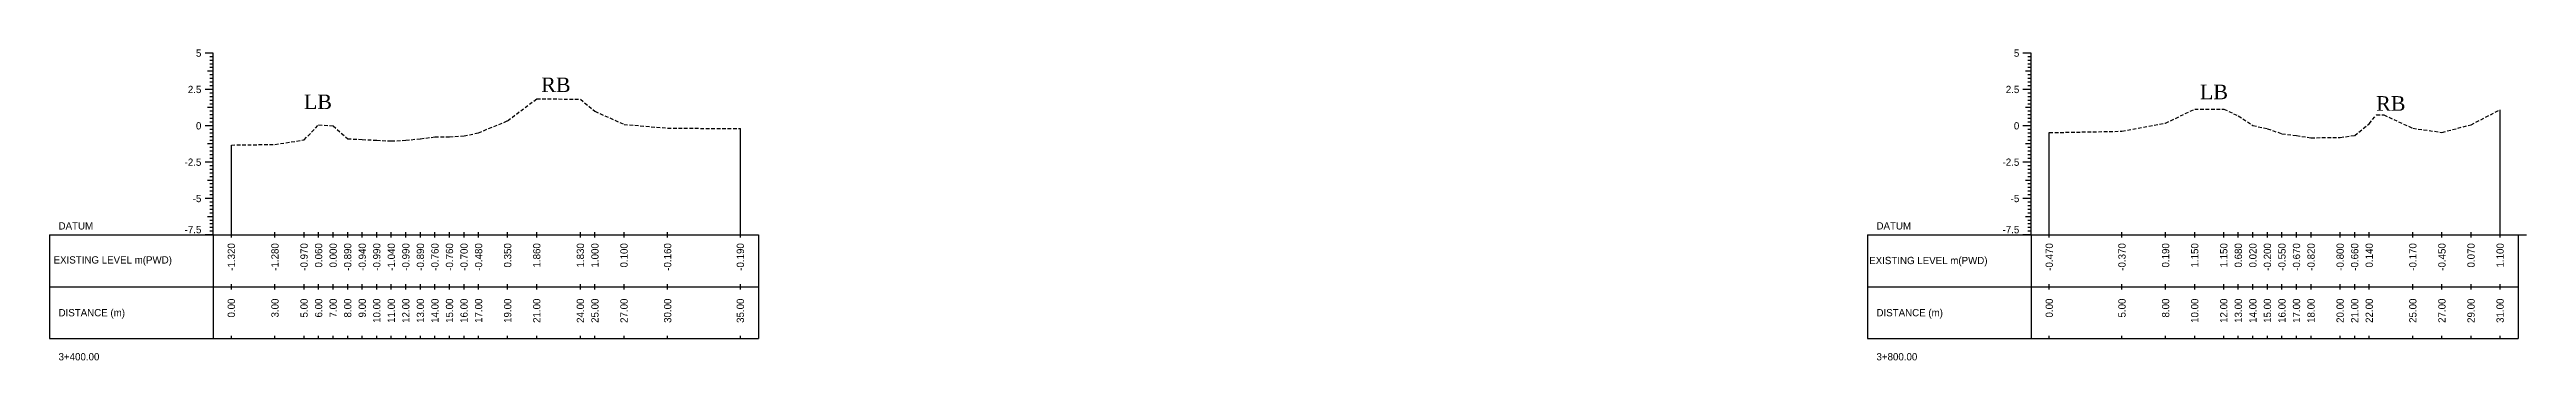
# Model space of a CAD drawing. Header units: inches. Extents: x 6579 to 9220, y -2276 to -1013.
# Drawn here: x 8405.2 to 8575.5, y -1369.5 to -1348.1 of the extents above; entities that cross this region are included whole.
import ezdxf
from ezdxf.enums import TextEntityAlignment as Align

# ---------------------------------------------------------------- set-up
doc = ezdxf.new("R2010")
doc.units = ezdxf.units.IN
doc.header["$MEASUREMENT"] = 0
doc.linetypes.add('HIDDEN', pattern=[0.375, 0.25, -0.125])
doc.layers.add('CS_Drawing', color=7, linetype='Continuous')
doc.layers.add('GL', color=3, linetype='HIDDEN')
doc.styles.add('romans', font='romans.shx')

msp = doc.modelspace()

# ---------------------------------------------------------------- linework, layer by layer
at = {"layer": 'CS_Drawing'}
for p, q in [((8416.45, -1348.39), (8415.89, -1348.39)), ((8416.45, -1348.39), (8416.06, -1348.39)), ((8416.45, -1348.39), (8416.22, -1348.39)), ((8416.45, -1348.64), (8416.22, -1348.64)), ((8416.45, -1360.89), (8416.45, -1348.39)), ((8541.45, -1348.39), (8540.89, -1348.39)), ((8541.45, -1348.39), (8541.06, -1348.39)), ((8541.45, -1348.39), (8541.22, -1348.39)), ((8541.45, -1348.64), (8541.22, -1348.64)), ((8541.45, -1360.89), (8541.45, -1348.39)), ((8416.45, -1349.64), (8416.06, -1349.64)), ((8416.45, -1348.89), (8416.22, -1348.89)), ((8416.45, -1349.14), (8416.22, -1349.14)), ((8416.45, -1349.39), (8416.22, -1349.39)), ((8416.45, -1349.64), (8416.22, -1349.64)), ((8416.45, -1349.89), (8416.22, -1349.89)), ((8416.45, -1350.14), (8416.22, -1350.14)), ((8416.45, -1350.39), (8416.22, -1350.39)), ((8541.45, -1349.64), (8541.06, -1349.64)), ((8541.45, -1348.89), (8541.22, -1348.89)), ((8541.45, -1349.14), (8541.22, -1349.14)), ((8541.45, -1349.39), (8541.22, -1349.39)), ((8541.45, -1349.64), (8541.22, -1349.64)), ((8541.45, -1349.89), (8541.22, -1349.89)), ((8541.45, -1350.14), (8541.22, -1350.14)), ((8541.45, -1350.39), (8541.22, -1350.39)), ((8416.45, -1350.89), (8415.89, -1350.89)), ((8416.45, -1350.89), (8416.06, -1350.89)), ((8416.45, -1352.14), (8416.06, -1352.14)), ((8416.45, -1350.64), (8416.22, -1350.64)), ((8416.45, -1350.89), (8416.22, -1350.89)), ((8416.45, -1351.14), (8416.22, -1351.14)), ((8416.45, -1351.39), (8416.22, -1351.39)), ((8416.45, -1351.64), (8416.22, -1351.64)), ((8416.45, -1351.89), (8416.22, -1351.89)), ((8416.45, -1352.14), (8416.22, -1352.14)), ((8541.45, -1350.89), (8540.89, -1350.89)), ((8541.45, -1350.89), (8541.06, -1350.89)), ((8541.45, -1352.14), (8541.06, -1352.14)), ((8541.45, -1350.64), (8541.22, -1350.64)), ((8541.45, -1350.89), (8541.22, -1350.89)), ((8541.45, -1351.14), (8541.22, -1351.14)), ((8541.45, -1351.39), (8541.22, -1351.39)), ((8541.45, -1351.64), (8541.22, -1351.64)), ((8541.45, -1351.89), (8541.22, -1351.89)), ((8541.45, -1352.14), (8541.22, -1352.14)), ((8416.45, -1353.39), (8415.89, -1353.39)), ((8416.45, -1353.39), (8416.06, -1353.39)), ((8416.45, -1352.39), (8416.22, -1352.39)), ((8416.45, -1352.64), (8416.22, -1352.64)), ((8416.45, -1352.89), (8416.22, -1352.89)), ((8416.45, -1353.14), (8416.22, -1353.14)), ((8416.45, -1353.39), (8416.22, -1353.39)), ((8416.45, -1353.64), (8416.22, -1353.64)), ((8416.45, -1353.89), (8416.22, -1353.89)), ((8452.7, -1360.89), (8452.7, -1353.58)), ((8541.45, -1353.39), (8540.89, -1353.39)), ((8541.45, -1353.39), (8541.06, -1353.39)), ((8541.45, -1352.39), (8541.22, -1352.39)), ((8541.45, -1352.64), (8541.22, -1352.64)), ((8541.45, -1352.89), (8541.22, -1352.89)), ((8541.45, -1353.14), (8541.22, -1353.14)), ((8541.45, -1353.39), (8541.22, -1353.39)), ((8541.45, -1353.64), (8541.22, -1353.64)), ((8541.45, -1353.89), (8541.22, -1353.89)), ((8542.7, -1360.89), (8542.7, -1353.86)), ((8573.7, -1360.89), (8573.7, -1352.29)), ((8416.45, -1354.64), (8416.06, -1354.64)), ((8416.45, -1354.14), (8416.22, -1354.14)), ((8416.45, -1354.39), (8416.22, -1354.39)), ((8416.45, -1354.64), (8416.22, -1354.64)), ((8416.45, -1354.89), (8416.22, -1354.89)), ((8416.45, -1355.14), (8416.22, -1355.14)), ((8416.45, -1355.39), (8416.22, -1355.39)), ((8416.45, -1355.64), (8416.22, -1355.64)), ((8417.7, -1360.89), (8417.7, -1354.71)), ((8541.45, -1354.64), (8541.06, -1354.64)), ((8541.45, -1354.14), (8541.22, -1354.14)), ((8541.45, -1354.39), (8541.22, -1354.39)), ((8541.45, -1354.64), (8541.22, -1354.64)), ((8541.45, -1354.89), (8541.22, -1354.89)), ((8541.45, -1355.14), (8541.22, -1355.14)), ((8541.45, -1355.39), (8541.22, -1355.39)), ((8541.45, -1355.64), (8541.22, -1355.64)), ((8416.45, -1355.89), (8415.89, -1355.89)), ((8416.45, -1355.89), (8416.06, -1355.89)), ((8416.45, -1357.14), (8416.06, -1357.14)), ((8416.45, -1355.89), (8416.22, -1355.89)), ((8416.45, -1356.14), (8416.22, -1356.14)), ((8416.45, -1356.39), (8416.22, -1356.39)), ((8416.45, -1356.64), (8416.22, -1356.64)), ((8416.45, -1356.89), (8416.22, -1356.89)), ((8416.45, -1357.14), (8416.22, -1357.14)), ((8541.45, -1355.89), (8540.89, -1355.89)), ((8541.45, -1355.89), (8541.06, -1355.89)), ((8541.45, -1357.14), (8541.06, -1357.14)), ((8541.45, -1355.89), (8541.22, -1355.89)), ((8541.45, -1356.14), (8541.22, -1356.14)), ((8541.45, -1356.39), (8541.22, -1356.39)), ((8541.45, -1356.64), (8541.22, -1356.64)), ((8541.45, -1356.89), (8541.22, -1356.89)), ((8541.45, -1357.14), (8541.22, -1357.14)), ((8416.45, -1358.39), (8415.89, -1358.39)), ((8416.45, -1358.39), (8416.06, -1358.39)), ((8416.45, -1357.39), (8416.22, -1357.39)), ((8416.45, -1357.64), (8416.22, -1357.64)), ((8416.45, -1357.89), (8416.22, -1357.89)), ((8416.45, -1358.14), (8416.22, -1358.14)), ((8416.45, -1358.39), (8416.22, -1358.39)), ((8416.45, -1358.64), (8416.22, -1358.64)), ((8416.45, -1358.89), (8416.22, -1358.89)), ((8541.45, -1358.39), (8540.89, -1358.39)), ((8541.45, -1358.39), (8541.06, -1358.39)), ((8541.45, -1357.39), (8541.22, -1357.39)), ((8541.45, -1357.64), (8541.22, -1357.64)), ((8541.45, -1357.89), (8541.22, -1357.89)), ((8541.45, -1358.14), (8541.22, -1358.14)), ((8541.45, -1358.39), (8541.22, -1358.39)), ((8541.45, -1358.64), (8541.22, -1358.64)), ((8541.45, -1358.89), (8541.22, -1358.89)), ((8416.45, -1359.64), (8416.06, -1359.64)), ((8416.45, -1359.14), (8416.22, -1359.14)), ((8416.45, -1359.39), (8416.22, -1359.39)), ((8416.45, -1359.64), (8416.22, -1359.64)), ((8416.45, -1359.89), (8416.22, -1359.89)), ((8416.45, -1360.14), (8416.22, -1360.14)), ((8416.45, -1360.39), (8416.22, -1360.39)), ((8416.45, -1360.64), (8416.22, -1360.64)), ((8417.7, -1361.08), (8417.7, -1360.71)), ((8420.7, -1361.08), (8420.7, -1360.71)), ((8422.7, -1361.08), (8422.7, -1360.71)), ((8423.7, -1361.08), (8423.7, -1360.71)), ((8424.7, -1361.08), (8424.7, -1360.71)), ((8425.7, -1361.08), (8425.7, -1360.71)), ((8426.7, -1361.08), (8426.7, -1360.71)), ((8427.7, -1361.08), (8427.7, -1360.71)), ((8428.7, -1361.08), (8428.7, -1360.71)), ((8429.7, -1361.08), (8429.7, -1360.71)), ((8430.7, -1361.08), (8430.7, -1360.71)), ((8431.7, -1361.08), (8431.7, -1360.71)), ((8432.7, -1361.08), (8432.7, -1360.71)), ((8433.7, -1361.08), (8433.7, -1360.71)), ((8434.7, -1361.08), (8434.7, -1360.71)), ((8436.7, -1361.08), (8436.7, -1360.71)), ((8438.7, -1361.08), (8438.7, -1360.71)), ((8441.7, -1361.08), (8441.7, -1360.71)), ((8442.7, -1361.08), (8442.7, -1360.71)), ((8444.7, -1361.08), (8444.7, -1360.71)), ((8447.7, -1361.08), (8447.7, -1360.71)), ((8452.7, -1361.08), (8452.7, -1360.71)), ((8541.45, -1359.64), (8541.06, -1359.64)), ((8541.45, -1359.14), (8541.22, -1359.14)), ((8541.45, -1359.39), (8541.22, -1359.39)), ((8541.45, -1359.64), (8541.22, -1359.64)), ((8541.45, -1359.89), (8541.22, -1359.89)), ((8541.45, -1360.14), (8541.22, -1360.14)), ((8541.45, -1360.39), (8541.22, -1360.39)), ((8541.45, -1360.64), (8541.22, -1360.64)), ((8542.7, -1361.08), (8542.7, -1360.71)), ((8547.7, -1361.08), (8547.7, -1360.71)), ((8550.7, -1361.08), (8550.7, -1360.71)), ((8552.7, -1361.08), (8552.7, -1360.71)), ((8554.7, -1361.08), (8554.7, -1360.71)), ((8555.7, -1361.08), (8555.7, -1360.71)), ((8556.7, -1361.08), (8556.7, -1360.71)), ((8557.7, -1361.08), (8557.7, -1360.71)), ((8558.7, -1361.08), (8558.7, -1360.71)), ((8559.7, -1361.08), (8559.7, -1360.71)), ((8560.7, -1361.08), (8560.7, -1360.71)), ((8562.7, -1361.08), (8562.7, -1360.71)), ((8563.7, -1361.08), (8563.7, -1360.71)), ((8564.7, -1361.08), (8564.7, -1360.71)), ((8567.7, -1361.08), (8567.7, -1360.71)), ((8569.7, -1361.08), (8569.7, -1360.71)), ((8571.7, -1361.08), (8571.7, -1360.71)), ((8573.7, -1361.08), (8573.7, -1360.71)), ((8405.2, -1360.89), (8416.45, -1360.89)), ((8405.2, -1360.89), (8405.2, -1368.02)), ((8416.45, -1360.89), (8415.89, -1360.89)), ((8416.45, -1360.89), (8416.06, -1360.89)), ((8416.45, -1360.89), (8416.22, -1360.89)), ((8416.45, -1360.89), (8453.95, -1360.89)), ((8416.45, -1360.89), (8416.45, -1368.02)), ((8453.95, -1360.89), (8453.95, -1368.02)), ((8530.2, -1360.89), (8541.45, -1360.89)), ((8530.2, -1360.89), (8530.2, -1368.02)), ((8541.45, -1360.89), (8540.89, -1360.89)), ((8541.45, -1360.89), (8541.06, -1360.89)), ((8541.45, -1360.89), (8541.22, -1360.89)), ((8541.45, -1360.89), (8574.95, -1360.89)), ((8541.45, -1360.89), (8541.45, -1368.02)), ((8574.95, -1360.89), (8575.51, -1360.89)), ((8574.95, -1360.89), (8575.34, -1360.89)), ((8574.95, -1360.89), (8575.17, -1360.89)), ((8574.95, -1360.89), (8574.95, -1368.02)), ((8405.2, -1364.46), (8416.45, -1364.46)), ((8416.45, -1364.46), (8453.95, -1364.46)), ((8416.45, -1364.46), (8453.95, -1364.46)), ((8417.7, -1364.64), (8417.7, -1364.27)), ((8420.7, -1364.64), (8420.7, -1364.27)), ((8422.7, -1364.64), (8422.7, -1364.27)), ((8423.7, -1364.64), (8423.7, -1364.27)), ((8424.7, -1364.64), (8424.7, -1364.27)), ((8425.7, -1364.64), (8425.7, -1364.27)), ((8426.7, -1364.64), (8426.7, -1364.27)), ((8427.7, -1364.64), (8427.7, -1364.27)), ((8428.7, -1364.64), (8428.7, -1364.27)), ((8429.7, -1364.64), (8429.7, -1364.27)), ((8430.7, -1364.64), (8430.7, -1364.27)), ((8431.7, -1364.64), (8431.7, -1364.27)), ((8432.7, -1364.64), (8432.7, -1364.27)), ((8433.7, -1364.64), (8433.7, -1364.27)), ((8434.7, -1364.64), (8434.7, -1364.27)), ((8436.7, -1364.64), (8436.7, -1364.27)), ((8438.7, -1364.64), (8438.7, -1364.27)), ((8441.7, -1364.64), (8441.7, -1364.27)), ((8442.7, -1364.64), (8442.7, -1364.27)), ((8444.7, -1364.64), (8444.7, -1364.27)), ((8447.7, -1364.64), (8447.7, -1364.27)), ((8452.7, -1364.64), (8452.7, -1364.27)), ((8530.2, -1364.46), (8541.45, -1364.46)), ((8541.45, -1364.46), (8574.95, -1364.46)), ((8541.45, -1364.46), (8574.95, -1364.46)), ((8542.7, -1364.64), (8542.7, -1364.27)), ((8547.7, -1364.64), (8547.7, -1364.27)), ((8550.7, -1364.64), (8550.7, -1364.27)), ((8552.7, -1364.64), (8552.7, -1364.27)), ((8554.7, -1364.64), (8554.7, -1364.27)), ((8555.7, -1364.64), (8555.7, -1364.27)), ((8556.7, -1364.64), (8556.7, -1364.27)), ((8557.7, -1364.64), (8557.7, -1364.27)), ((8558.7, -1364.64), (8558.7, -1364.27)), ((8559.7, -1364.64), (8559.7, -1364.27)), ((8560.7, -1364.64), (8560.7, -1364.27)), ((8562.7, -1364.64), (8562.7, -1364.27)), ((8563.7, -1364.64), (8563.7, -1364.27)), ((8564.7, -1364.64), (8564.7, -1364.27)), ((8567.7, -1364.64), (8567.7, -1364.27)), ((8569.7, -1364.64), (8569.7, -1364.27)), ((8571.7, -1364.64), (8571.7, -1364.27)), ((8573.7, -1364.64), (8573.7, -1364.27)), ((8405.2, -1368.02), (8416.45, -1368.02)), ((8416.45, -1368.02), (8453.95, -1368.02)), ((8417.7, -1368.02), (8417.7, -1367.83)), ((8420.7, -1368.02), (8420.7, -1367.83)), ((8422.7, -1368.02), (8422.7, -1367.83)), ((8423.7, -1368.02), (8423.7, -1367.83)), ((8424.7, -1368.02), (8424.7, -1367.83)), ((8425.7, -1368.02), (8425.7, -1367.83)), ((8426.7, -1368.02), (8426.7, -1367.83)), ((8427.7, -1368.02), (8427.7, -1367.83)), ((8428.7, -1368.02), (8428.7, -1367.83)), ((8429.7, -1368.02), (8429.7, -1367.83)), ((8430.7, -1368.02), (8430.7, -1367.83)), ((8431.7, -1368.02), (8431.7, -1367.83)), ((8432.7, -1368.02), (8432.7, -1367.83)), ((8433.7, -1368.02), (8433.7, -1367.83)), ((8434.7, -1368.02), (8434.7, -1367.83)), ((8436.7, -1368.02), (8436.7, -1367.83)), ((8438.7, -1368.02), (8438.7, -1367.83)), ((8441.7, -1368.02), (8441.7, -1367.83)), ((8442.7, -1368.02), (8442.7, -1367.83)), ((8444.7, -1368.02), (8444.7, -1367.83)), ((8447.7, -1368.02), (8447.7, -1367.83)), ((8452.7, -1368.02), (8452.7, -1367.83)), ((8530.2, -1368.02), (8541.45, -1368.02)), ((8541.45, -1368.02), (8574.95, -1368.02)), ((8542.7, -1368.02), (8542.7, -1367.83)), ((8547.7, -1368.02), (8547.7, -1367.83)), ((8550.7, -1368.02), (8550.7, -1367.83)), ((8552.7, -1368.02), (8552.7, -1367.83)), ((8554.7, -1368.02), (8554.7, -1367.83)), ((8555.7, -1368.02), (8555.7, -1367.83)), ((8556.7, -1368.02), (8556.7, -1367.83)), ((8557.7, -1368.02), (8557.7, -1367.83)), ((8558.7, -1368.02), (8558.7, -1367.83)), ((8559.7, -1368.02), (8559.7, -1367.83)), ((8560.7, -1368.02), (8560.7, -1367.83)), ((8562.7, -1368.02), (8562.7, -1367.83)), ((8563.7, -1368.02), (8563.7, -1367.83)), ((8564.7, -1368.02), (8564.7, -1367.83)), ((8567.7, -1368.02), (8567.7, -1367.83)), ((8569.7, -1368.02), (8569.7, -1367.83)), ((8571.7, -1368.02), (8571.7, -1367.83)), ((8573.7, -1368.02), (8573.7, -1367.83))]:
    msp.add_line(p, q, dxfattribs=at)
at = {"layer": 'GL'}
for points in [[(8417.7, -1354.71), (8420.7, -1354.67), (8422.7, -1354.36), (8423.7, -1353.33), (8424.7, -1353.39), (8425.7, -1354.28), (8426.7, -1354.33), (8427.7, -1354.38), (8428.7, -1354.43), (8429.7, -1354.38), (8430.7, -1354.28), (8431.7, -1354.15), (8432.7, -1354.15), (8433.7, -1354.09), (8434.7, -1353.87), (8436.7, -1353.04), (8438.7, -1351.53), (8441.7, -1351.56), (8442.7, -1352.39), (8444.7, -1353.29), (8447.7, -1353.55), (8452.7, -1353.58)], [(8542.7, -1353.86), (8547.7, -1353.76), (8550.7, -1353.2), (8552.7, -1352.24), (8554.7, -1352.24), (8555.7, -1352.71), (8556.7, -1353.37), (8557.7, -1353.59), (8558.7, -1353.94), (8559.7, -1354.06), (8560.7, -1354.21), (8562.7, -1354.19), (8563.7, -1354.05), (8564.7, -1353.25), (8565.2, -1352.63), (8565.7, -1352.64), (8567.7, -1353.56), (8569.7, -1353.84), (8571.7, -1353.32), (8573.7, -1352.29)]]:
    msp.add_lwpolyline(points, dxfattribs=at)

# ---------------------------------------------------------------- texts
at = {"char_height": 1, "width": 263.4059, "attachment_point": 1, "style": 'romans'}
for s, insert in [('{\\fTimes New Roman|b0|i0|c0|p18;RB}', (8439.01, -1350.07)), ('{\\fTimes New Roman|b0|i0|c0|p18;LB}', (8553.06, -1350.56)), ('{\\fTimes New Roman|b0|i0|c0|p18;LB}', (8422.69, -1351.24)), ('{\\fTimes New Roman|b0|i0|c0|p18;RB}', (8565.18, -1351.35))]:
    msp.add_mtext(s, dxfattribs=dict(at, insert=insert))
at = {"layer": 'CS_Drawing'}
for s, p in [('5', (8415.64, -1348.39)), ('5', (8540.64, -1348.39)), ('2.5', (8415.64, -1350.89)), ('2.5', (8540.64, -1350.89)), ('0', (8415.64, -1353.39)), ('0', (8540.64, -1353.39)), ('-2.5', (8415.64, -1355.89)), ('-2.5', (8540.64, -1355.89)), ('-5', (8415.64, -1358.39)), ('-5', (8540.64, -1358.39))]:
    msp.add_text(s, height=0.5, dxfattribs=at).set_placement(p, align=Align.MIDDLE_RIGHT)
for s, p in [('DATUM', (8405.82, -1360.27)), ('DATUM', (8530.82, -1360.27)), ('EXISTING LEVEL m(PWD)', (8405.48, -1362.61)), ('EXISTING LEVEL m(PWD)', (8530.32, -1362.65)), ('DISTANCE (m)', (8405.82, -1366.24)), ('DISTANCE (m)', (8530.82, -1366.24)), ('3+400.00', (8405.82, -1369.27)), ('3+800.00', (8530.82, -1369.27))]:
    msp.add_text(s, height=0.5, dxfattribs=at).set_placement(p, align=Align.MIDDLE_LEFT)
for p in [(8415.64, -1360.78), (8540.64, -1360.78)]:
    msp.add_text('-7.5', height=0.5, dxfattribs=at).set_placement(p, align=Align.RIGHT)
for s, p in [('-1.320', (8417.7, -1361.46)), ('-1.280', (8420.7, -1361.46)), ('-0.970', (8422.7, -1361.46)), ('0.060', (8423.7, -1361.46)), ('0.000', (8424.7, -1361.46)), ('-0.890', (8425.7, -1361.46)), ('-0.940', (8426.7, -1361.46)), ('-0.990', (8427.7, -1361.46)), ('-1.040', (8428.7, -1361.46)), ('-0.990', (8429.7, -1361.46)), ('-0.890', (8430.7, -1361.46)), ('-0.760', (8431.7, -1361.46)), ('-0.760', (8432.7, -1361.46)), ('-0.700', (8433.7, -1361.46)), ('-0.480', (8434.7, -1361.46)), ('0.350', (8436.7, -1361.46)), ('1.860', (8438.7, -1361.46)), ('1.830', (8441.7, -1361.46)), ('1.000', (8442.7, -1361.46)), ('0.100', (8444.7, -1361.46)), ('-0.160', (8447.7, -1361.46)), ('-0.190', (8452.7, -1361.46)), ('-0.470', (8542.7, -1361.46)), ('-0.370', (8547.7, -1361.46)), ('0.190', (8550.7, -1361.46)), ('1.150', (8552.7, -1361.46)), ('1.150', (8554.7, -1361.46)), ('0.680', (8555.7, -1361.46)), ('0.020', (8556.7, -1361.46)), ('-0.200', (8557.7, -1361.46)), ('-0.550', (8558.7, -1361.46)), ('-0.670', (8559.7, -1361.46)), ('-0.820', (8560.7, -1361.46)), ('-0.800', (8562.7, -1361.46)), ('-0.660', (8563.7, -1361.46)), ('0.140', (8564.7, -1361.46)), ('-0.170', (8567.7, -1361.46)), ('-0.450', (8569.7, -1361.46)), ('0.070', (8571.7, -1361.46)), ('1.100', (8573.7, -1361.46)), ('0.00', (8417.7, -1365.27)), ('3.00', (8420.7, -1365.27)), ('5.00', (8422.7, -1365.27)), ('6.00', (8423.7, -1365.27)), ('7.00', (8424.7, -1365.27)), ('8.00', (8425.7, -1365.27)), ('9.00', (8426.7, -1365.27)), ('10.00', (8427.7, -1365.27)), ('11.00', (8428.7, -1365.27)), ('12.00', (8429.7, -1365.27)), ('13.00', (8430.7, -1365.27)), ('14.00', (8431.7, -1365.27)), ('15.00', (8432.7, -1365.27)), ('16.00', (8433.7, -1365.27)), ('17.00', (8434.7, -1365.27)), ('19.00', (8436.7, -1365.27)), ('21.00', (8438.7, -1365.27)), ('24.00', (8441.7, -1365.27)), ('25.00', (8442.7, -1365.27)), ('27.00', (8444.7, -1365.27)), ('30.00', (8447.7, -1365.27)), ('35.00', (8452.7, -1365.27)), ('0.00', (8542.7, -1365.27)), ('5.00', (8547.7, -1365.27)), ('8.00', (8550.7, -1365.27)), ('10.00', (8552.7, -1365.27)), ('12.00', (8554.7, -1365.27)), ('13.00', (8555.7, -1365.27)), ('14.00', (8556.7, -1365.27)), ('15.00', (8557.7, -1365.27)), ('16.00', (8558.7, -1365.27)), ('17.00', (8559.7, -1365.27)), ('18.00', (8560.7, -1365.27)), ('20.00', (8562.7, -1365.27)), ('21.00', (8563.7, -1365.27)), ('22.00', (8564.7, -1365.27)), ('25.00', (8567.7, -1365.27)), ('27.00', (8569.7, -1365.27)), ('29.00', (8571.7, -1365.27)), ('31.00', (8573.7, -1365.27))]:
    msp.add_text(s, height=0.5, rotation=90, dxfattribs=at).set_placement(p, align=Align.MIDDLE_RIGHT)

doc.saveas('drawing.dxf')
